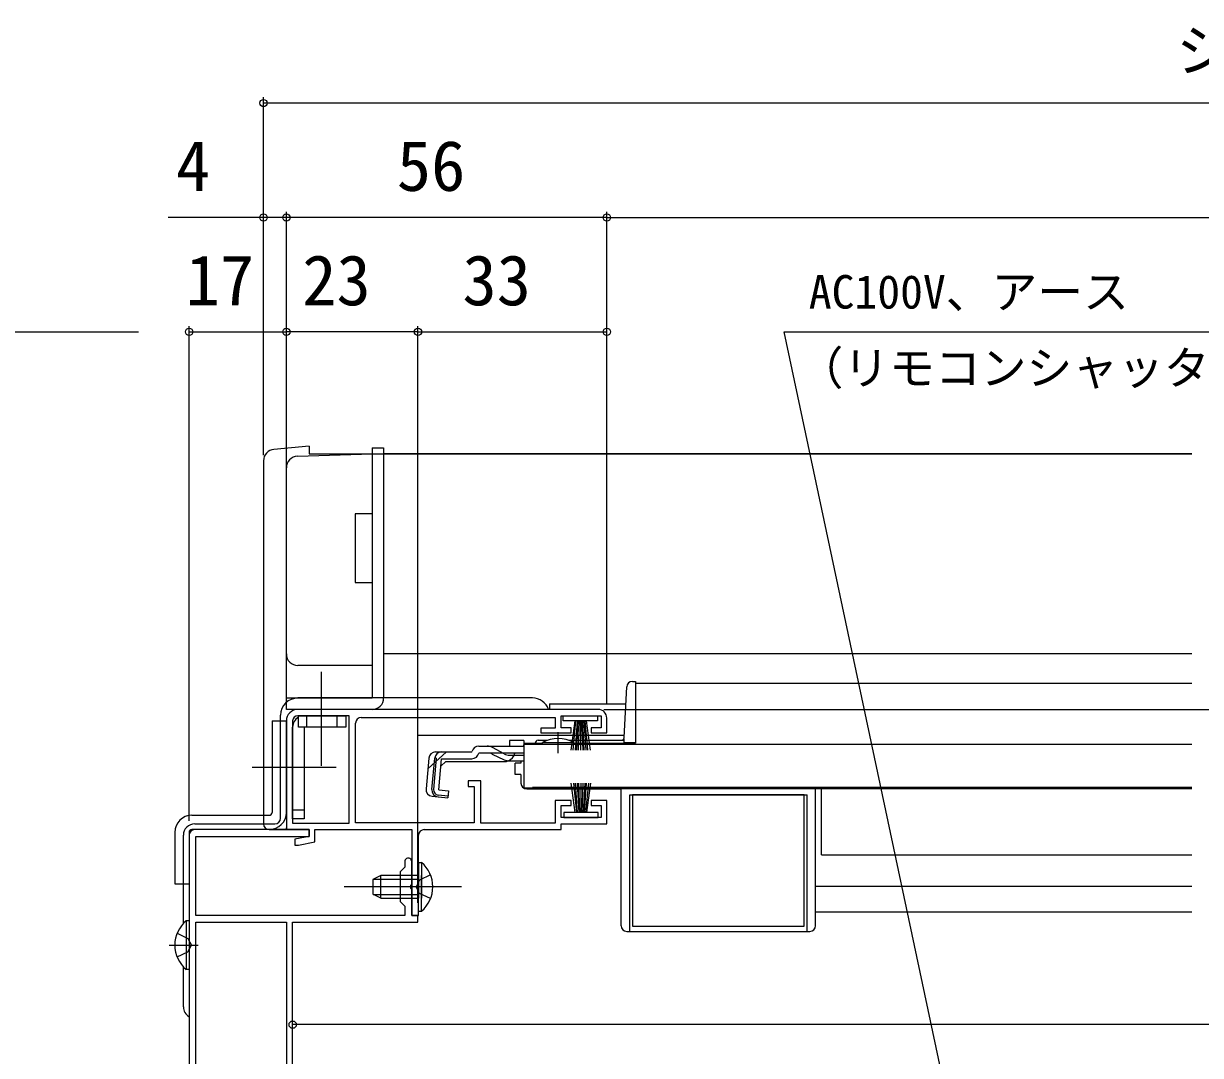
# Model space of a CAD drawing. Units: millimetres, scale not verified. Extents: x -525 to 525, y -783 to 778.
# Drawn here: x -284.9 to -79.3, y -474.2 to -293.8 of the extents above; entities that cross this region are included whole.
import ezdxf
from ezdxf.enums import TextEntityAlignment as Align

# ---------------------------------------------------------------- set-up
doc = ezdxf.new("R2010")
doc.units = ezdxf.units.MM
doc.header["$LTSCALE"] = 4
for name, color, linetype in [('0-2_YKK_11', 7, 'Continuous'), ('0-4_YKK_12', 2, 'Continuous'), ('0-5_YKK_13', 4, 'Continuous'), ('0-7_YKK_D', 6, 'Continuous')]:
    doc.layers.add(name, color=color, linetype=linetype)
doc.styles.add('ＭＳ ゴシック', font='')
doc.styles.get('ＭＳ ゴシック').set_extended_font_data('MS Gothic')

msp = doc.modelspace()

# ---------------------------------------------------------------- linework, layer by layer
at = {"layer": '0-2_YKK_11'}
msp.add_line((-184.505, -413.7), (-237.005, -413.7), dxfattribs=at)
for points in [[(-228.005, -433.6), (-228.005, -414.8), (-237.005, -414.8)], [(-225.905, -415.1), (-192.005, -415.1), (-192.005, -417), (-194.505, -417), (-194.505, -417.8), (-189.255, -417.8), (-189.255, -416.9), (-191.005, -416.9), (-191.005, -414.8), (-184.005, -414.8), (-184.005, -416.9), (-185.755, -416.9), (-185.755, -417.8), (-183.005, -417.8), (-183.005, -415.2)], [(-239.005, -415.7), (-239.005, -434.7), (-235.005, -434.7), (-235.005, -435.9), (-237.505, -436.4), (-237.505, -437.4), (-236.896, -437.4), (-234.005, -436.822), (-234.005, -434.7), (-217.105, -434.7), (-217.105, -449.7), (-215.905, -449.7), (-215.905, -445.158), (-216.025, -444.975), (-216.025, -444.425), (-215.905, -444.242), (-215.905, -435.7)], [(-237.905, -415.7), (-237.905, -433.6), (-228.005, -433.6)], [(-214.905, -434.7), (-191.005, -434.7), (-191.005, -433.7), (-183.005, -433.7), (-183.005, -429.6), (-185.755, -429.6), (-185.755, -430.5), (-184.005, -430.5), (-184.005, -432.6), (-191.005, -432.6), (-191.005, -430.5), (-189.255, -430.5), (-189.255, -429.6), (-192.005, -429.6), (-192.005, -433.6), (-205.005, -433.6), (-205.005, -426.2), (-207.205, -426.2), (-207.205, -427.2), (-206.205, -427.2), (-206.205, -433.5), (-226.905, -433.5), (-226.905, -416.1)], [(-256.005, -435.7), (-256.005, -540.7), (-276.005, -540.7), (-276.005, -542.7), (-275.305, -542.7), (-275.305, -541.9), (-263.705, -541.9), (-263.705, -542.7), (-263.305, -542.7), (-263.005, -542.4), (-262.705, -542.1), (-256.305, -542.1), (-256.005, -542.4), (-255.705, -542.7), (-254.805, -542.7), (-254.805, -538.7), (-235.905, -538.7)], [(-218.305, -440.3), (-218.305, -441.3), (-219.105, -442.1), (-219.105, -447.3), (-218.305, -448.1), (-218.305, -449.7), (-254.805, -449.7), (-254.805, -435.9), (-235.005, -435.9), (-235.005, -434.7), (-255.005, -434.7)], [(-235.905, -530.7), (-237.905, -530.7), (-237.905, -450.9), (-216.005, -450.9), (-216.005, -449.7), (-217.105, -449.7), (-217.105, -445.158), (-217.225, -444.975), (-217.225, -444.425), (-217.105, -444.242), (-217.105, -440.3)]]:
    msp.add_lwpolyline(points, dxfattribs=at)
msp.add_lwpolyline([(-239.005, -450.9), (-239.005, -537.5), (-254.805, -537.5), (-254.805, -450.9)], close=True, dxfattribs=at)
for centre, radius, start, end in [((-237.005, -415.7), 2, 90.00002, 180), ((-237.005, -415.7), 0.9, 90.00001, 179.99999), ((-225.905, -416.1), 1, 90.00001, 179.99999), ((-184.505, -415.2), 1.5, 0.00001, 89.99999), ((-255.005, -435.7), 1, 90.00001, 179.99999), ((-214.905, -435.7), 1, 90.00001, 179.99999), ((-217.705, -440.3), 0.6, 359.99999, 180.00001)]:
    msp.add_arc(centre, radius, start, end, dxfattribs=at)
at = {"layer": '0-4_YKK_12'}
for p, q in [((-80.755, -369), (-222.005, -369)), ((-80.755, -403.998), (-222.005, -403.998)), ((-178.003, -409.1), (-80.755, -409.1)), ((-178.003, -409.1), (-178.003, -419.403)), ((-193.005, -412.698), (-193.005, -413.7)), ((-193.005, -412.698), (-179.685, -412.698)), ((-216.005, -418.198), (-191.505, -418.198)), ((-216.005, -433.5), (-216.005, -418.198)), ((-191.506, -418.198), (-179.959, -418.198)), ((-197.506, -419.6), (-194.256, -419.6)), ((-196.005, -427.3), (-80.755, -427.3)), ((-196.003, -427.4), (-196.003, -427.6)), ((-80.755, -427.6), (-196.003, -427.6)), ((-145.503, -439.096), (-145.503, -427.6)), ((-145.503, -439.096), (-80.755, -439.096)), ((-146.503, -444.6), (-80.755, -444.6)), ((-146.503, -449.1), (-80.755, -449.1))]:
    msp.add_line(p, q, dxfattribs=at)
at = {"layer": '0-5_YKK_13'}
for p, q in [((-235.006, -367.7), (-241.181, -368.24)), ((-224.005, -367.998), (-224.005, -376.998)), ((-243.006, -370.232), (-243.006, -433.7)), ((-239.005, -404), (-239.005, -371.455)), ((-224.005, -376.998), (-224.005, -401.498)), ((-227.005, -379.5), (-227.005, -391.5)), ((-224.005, -379.5), (-227.005, -379.5)), ((-227.005, -391.5), (-224.005, -391.5)), ((-224.005, -391.5), (-224.005, -406)), ((-224.005, -401.498), (-224.005, -411.698)), ((-224.005, -406), (-237.005, -406)), ((-232.905, -407.149), (-232.905, -423.581)), ((-178.517, -408.8), (-178.006, -408.8)), ((-178.006, -408.8), (-178.006, -419.6)), ((-179.981, -418.626), (-179.516, -409.747)), ((-239.003, -411.698), (-224.005, -411.698)), ((-239.003, -413.698), (-239.003, -411.698)), ((-196.006, -411.7), (-237.005, -411.7)), ((-240.005, -432.7), (-240.005, -414.7)), ((-224.005, -413.698), (-239.003, -413.698)), ((-235.405, -416.8), (-235.405, -414.8)), ((-230.105, -416.8), (-230.105, -414.8)), ((-228.605, -414.8), (-228.605, -416.8)), ((-241.506, -415.7), (-241.506, -431.7)), ((-241.506, -415.7), (-239.006, -415.7)), ((-239.006, -431.7), (-239.006, -415.7)), ((-237.905, -432.8), (-237.905, -416.8)), ((-228.605, -416.8), (-236.905, -416.8)), ((-188.605, -415.7), (-189.305, -420.8)), ((-188.905, -420.8), (-188.405, -415.7)), ((-188.205, -415.7), (-188.555, -420.8)), ((-188.255, -420.8), (-188.005, -415.7)), ((-187.805, -415.7), (-188.005, -420.8)), ((-187.605, -415.7), (-187.605, -420.8)), ((-187.405, -415.7), (-187.205, -420.8)), ((-186.955, -420.8), (-187.205, -415.7)), ((-187.005, -415.7), (-186.655, -420.8)), ((-186.305, -420.8), (-186.805, -415.7)), ((-186.605, -415.7), (-185.905, -420.8)), ((-197.506, -419.12), (-197.506, -420.12)), ((-195.014, -419.1), (-193.38, -419.1)), ((-194.256, -419.8), (-194.256, -419.467)), ((-194.256, -419.467), (-188.756, -419.467)), ((-191.506, -421.32), (-191.506, -417.696)), ((-189.633, -419.1), (-180.006, -419.1)), ((-188.756, -419.8), (-188.756, -419.467)), ((-180.006, -418.771), (-180.006, -419.525)), ((-178.006, -419.525), (-180.006, -419.525)), ((-211.031, -421.12), (-214.293, -424.108)), ((-212.932, -421.12), (-206.574, -421.12)), ((-206.574, -421.12), (-206.545, -421.009)), ((-203.876, -421.32), (-205.391, -421.32)), ((-205.385, -420.12), (-203.939, -420.12)), ((-203.939, -420.12), (-197.506, -420.12)), ((-197.506, -421.32), (-203.876, -421.32)), ((-203.023, -421.511), (-200.912, -422.508)), ((-200.954, -421.471), (-202.98, -420.365)), ((-197.506, -419.8), (-80.755, -419.8)), ((-197.506, -420.12), (-197.506, -419.89)), ((-195.514, -419.6), (-194.256, -419.6)), ((-194.256, -419.8), (-188.756, -419.8)), ((-188.756, -419.6), (-178.006, -419.6)), ((-178.006, -419.6), (-180.006, -419.6)), ((-214.127, -422.215), (-214.597, -427.587)), ((-213.561, -427.678), (-213.083, -422.215)), ((-212.805, -422.205), (-213.284, -427.679)), ((-212.805, -422.205), (-213.094, -422.176)), ((-212.366, -427.783), (-211.888, -422.32)), ((-211.11, -422.82), (-212.003, -423.638)), ((-211.888, -422.32), (-206.574, -422.32)), ((-211.11, -422.82), (-200.906, -422.82)), ((-200.058, -422.699), (-197.506, -422.699)), ((-199.995, -421.716), (-197.506, -421.716)), ((-198.003, -423.1), (-199.003, -423.1)), ((-199.003, -425.1), (-199.003, -423.1)), ((-198.003, -422.699), (-198.003, -423.1)), ((-245.006, -423.799), (-230.288, -423.799)), ((-198.003, -425.1), (-199.003, -425.1)), ((-198.003, -425.1), (-198.003, -426.6)), ((-212.366, -427.783), (-210.672, -427.931)), ((-197.003, -427.6), (-180.503, -427.6)), ((-196.003, -427.4), (-196.003, -427.6)), ((-188.505, -431.7), (-189.205, -426.6)), ((-188.805, -426.6), (-188.305, -431.7)), ((-188.105, -431.7), (-188.455, -426.6)), ((-188.155, -426.6), (-187.905, -431.7)), ((-187.705, -431.7), (-187.905, -426.6)), ((-187.505, -431.7), (-187.505, -426.6)), ((-187.305, -431.7), (-187.105, -426.6)), ((-186.855, -426.6), (-187.105, -431.7)), ((-186.905, -431.7), (-186.555, -426.6)), ((-186.205, -426.6), (-186.705, -431.7)), ((-186.505, -431.7), (-185.805, -426.6)), ((-180.503, -451.5), (-180.503, -427.6)), ((-146.503, -451.5), (-146.503, -427.6)), ((-213.506, -428.888), (-210.777, -429.126)), ((-210.751, -428.837), (-212.469, -428.664)), ((-210.672, -427.931), (-210.777, -429.126)), ((-179.003, -452.5), (-179.003, -428.6)), ((-179.003, -428.6), (-148.003, -428.6)), ((-148.003, -452.5), (-148.003, -428.6)), ((-235.905, -431.3), (-237.905, -431.3)), ((-255.506, -432.2), (-242.006, -432.2)), ((-255.005, -433.7), (-241.005, -433.7)), ((-258.506, -435.2), (-258.506, -444.2)), ((-257.005, -451.205), (-257.005, -435.7)), ((-256.006, -435.2), (-256.006, -444.2)), ((-242.006, -434.7), (-255.506, -434.7)), ((-242.006, -434.7), (-239.006, -434.7)), ((-239.006, -434.7), (-239.006, -434.4)), ((-215.905, -440.452), (-215.905, -446.702)), ((-215.905, -440.452), (-215.396, -440.452)), ((-215.396, -440.452), (-215.396, -446.702)), ((-258.506, -444.2), (-256.006, -444.2)), ((-222.505, -442.702), (-223.905, -443.402)), ((-223.905, -443.402), (-223.905, -446.002)), ((-223.814, -443.356), (-215.905, -443.356)), ((-222.505, -446.702), (-222.505, -442.702)), ((-215.396, -448.952), (-215.396, -442.702)), ((-208.405, -444.702), (-228.905, -444.702)), ((-222.505, -446.702), (-223.905, -446.002)), ((-223.814, -446.047), (-215.905, -446.047)), ((-222.505, -446.702), (-215.905, -446.702)), ((-215.905, -448.952), (-215.396, -448.952)), ((-256.514, -450.65), (-256.514, -459.15)), ((-256.005, -450.65), (-256.514, -450.65)), ((-256.005, -450.65), (-256.005, -459.15)), ((-256.005, -452.9), (-256.005, -456.9)), ((-179.503, -452.5), (-147.503, -452.5)), ((-259.496, -454.9), (-254.41, -454.9)), ((-257.005, -465.7), (-257.005, -458.594)), ((-256.005, -459.15), (-256.514, -459.15))]:
    msp.add_line(p, q, dxfattribs=at)
for points in [[(-235.006, -367.7), (-235.006, -369), (-80.755, -369)], [(-224.005, -367.998), (-222.005, -367.998), (-222.005, -411.698)], [(-237.075, -369.456), (-224.005, -369), (-224.005, -379.5)], [(-236.905, -416.8), (-236.905, -414.8), (-228.605, -414.8)], [(-235.905, -416.8), (-235.905, -432.8), (-237.905, -432.8)], [(-197.506, -419.12), (-200.006, -419.12), (-200.006, -420.12)], [(-197.506, -419.8), (-197.506, -427.4), (-80.755, -427.4)], [(-215.905, -448.952), (-215.905, -442.702), (-222.505, -442.702)], [(-213.809, -442.627), (-215.716, -443.557), (-216.324, -444.702)], [(-213.809, -446.777), (-215.716, -445.847), (-216.324, -444.702)], [(-258.101, -452.825), (-256.194, -453.755), (-255.585, -454.9)], [(-258.101, -456.975), (-256.194, -456.045), (-255.585, -454.9)]]:
    msp.add_lwpolyline(points, dxfattribs=at)
for points in [[(-184.605, -414.8), (-184.605, -415.7), (-190.605, -415.7), (-190.605, -414.8)], [(-148.503, -451.6), (-148.503, -428.6), (-178.503, -428.6), (-178.503, -451.6)], [(-184.505, -432.6), (-184.505, -431.7), (-190.505, -431.7), (-190.505, -432.6)]]:
    msp.add_lwpolyline(points, close=True, dxfattribs=at)
for centre, radius, start, end in [((-241.006, -370.232), 2, 95, 180), ((-237.005, -371.455), 2, 92, 180), ((-237.005, -404), 2, 180, 270), ((-178.517, -409.8), 1, 90, 177), ((-237.005, -414.7), 3, 90, 180), ((-224.005, -411.698), 2, 270, 0), ((-196.005, -414.7), 3, 19.47154, 90), ((-235.905, -416.8), 2, 120, 180), ((-195.014, -419.6), 0.5, 90, 178), ((-191.506, -424.8), 6, 62.72039, 117.27961), ((-180.481, -418.6), 0.5, 270, 357), ((-212.932, -422.32), 1.2, 90, 175), ((-211.888, -422.32), 1.2, 90, 175), ((-206.574, -421.12), 1.2, 270, 350.40593), ((-205.385, -421.32), 1.2, 90, 165), ((-203.939, -422.12), 2, 61.34821, 90), ((-203.876, -423.32), 2, 64.72727, 90), ((-199.995, -419.716), 2, 241.34821, 270), ((-200.906, -420.92), 1.9, 291.09634, 347.8468), ((-200.058, -420.699), 2, 244.72727, 270), ((-200.906, -420.92), 1.9, 270, 291.09634), ((-213.402, -427.692), 1.2, 175, 265), ((-212.366, -427.783), 1.2, 175, 265), ((-212.378, -427.759), 0.91, 175, 264.23615), ((-197.003, -426.6), 1, 180, 270), ((-242.006, -431.7), 0.5, 270, 0), ((-242.006, -431.7), 3, 270, 0), ((-255.506, -435.2), 3, 90, 180), ((-255.005, -435.7), 2, 90, 180), ((-242.006, -433.7), 1, 180, 270), ((-241.005, -432.7), 1, 270, 0), ((-255.506, -435.2), 0.5, 90, 180), ((-218.936, -444.702), 5.531, 309.79413, 50.20587), ((-252.974, -454.9), 5.531, 129.79413, 230.20587), ((-179.503, -451.5), 1, 180, 270), ((-147.503, -451.5), 1, 270, 0), ((-255.005, -465.7), 2, 180, 239.99939)]:
    msp.add_arc(centre, radius, start, end, dxfattribs=at)
at = {"layer": '0-7_YKK_D'}
for p, q in [((-243.006, -369.227), (-243.006, -306.7)), ((293.001, -307.7), (-243.006, -307.7)), ((-243.006, -369.227), (-243.006, -326.7)), ((-239.001, -413.2), (-239.001, -326.7)), ((-239.001, -413.2), (-239.001, -326.7)), ((-183.001, -412.7), (-183.001, -326.7)), ((-183.001, -412.7), (-183.001, -326.7)), ((-183.001, -327.7), (-239.001, -327.7)), ((-183.001, -327.7), (232.999, -327.7)), ((-256.001, -433.2), (-256.001, -346.7)), ((-239.001, -413.2), (-239.001, -346.7)), ((-239.001, -413.2), (-239.001, -346.7)), ((-216.001, -447.5), (-216.001, -346.7)), ((-216.001, -447.5), (-216.001, -346.7)), ((-183.001, -412.7), (-183.001, -346.7)), ((-256.001, -347.7), (-239.001, -347.7)), ((-216.001, -347.7), (-239.001, -347.7)), ((-216.001, -347.7), (-183.001, -347.7)), ((-183.505, -413.7), (127.995, -413.7)), ((-183.505, -413.7), (127.995, -413.7)), ((287.899, -468.8), (-237.901, -468.8))]:
    msp.add_line(p, q, dxfattribs=at)
for points in [[(-239.001, -327.7), (-243.006, -327.7), (-259.675, -327.7)], [(-359.5, -421.459), (-359.057, -418.948), (-346.494, -347.7), (-264.818, -347.7)], [(-110.505, -543.082), (-111.035, -540.587), (-152.035, -347.7), (-17.248, -347.7)]]:
    msp.add_lwpolyline(points, dxfattribs=at)
for centre in [(-243.006, -307.7), (-243.006, -327.7), (-239.001, -327.7), (-239.001, -327.7), (-183.001, -327.7), (-183.001, -327.7), (-256.001, -347.7), (-239.001, -347.7), (-239.001, -347.7), (-216.001, -347.7), (-216.001, -347.7), (-183.001, -347.7), (-237.901, -468.8)]:
    msp.add_circle(centre, 0.637, dxfattribs=at)

# ---------------------------------------------------------------- texts
at = {"layer": '0-7_YKK_D', "style": 'ＭＳ ゴシック'}
for s, height, p in [('シャッターボックス幅＝サッシW＋36', 7.331, (-83.552, -304.393)), ('4', 8.798, (-258.288, -325.7)), ('56', 8.798, (-219.694, -325.7)), ('17', 8.798, (-256.603, -345.7)), ('23', 8.798, (-236.228, -345.7)), ('33', 8.798, (-208.228, -345.7)), ('AC100V、アース', 5.865, (-147.702, -345.392)), ('（リモコンシャッターの場合）', 5.865, (-149.656, -358.692))]:
    msp.add_text(s, height=height, dxfattribs=at).set_placement(p, align=Align.BOTTOM_LEFT)

doc.saveas('drawing.dxf')
